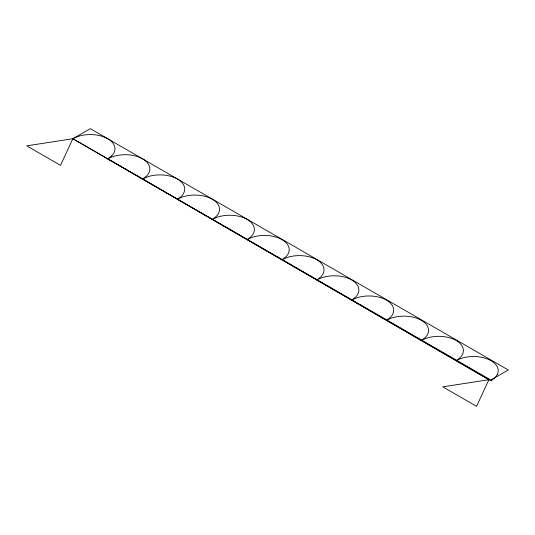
<?xml version="1.0" encoding="UTF-8"?>
<svg xmlns="http://www.w3.org/2000/svg" width="535" height="535" viewBox="0 0 535 535"><rect width="100%" height="100%" fill="white"/><g stroke="black" fill="none" stroke-linecap="round" stroke-linejoin="round"><path stroke-width="0.8" d="M488.91 379.71L476.545 406.339L442.779 386.845L488.91 379.71L72.874 138.719L26.75 145.854L60.515 165.348L72.874 138.719L90.295 128.661L508.25 369.966L490.836 380.024L72.874 138.719A24.67 14.244 0 0 1 105.348 137.522A24.67 14.244 0 0 1 111.641 155.952M107.709 158.895L111.641 155.952M497.369 374.453L494.895 377.891L490.969 380.833L107.769 158.862A24.67 14.244 0 0 1 140.244 157.664A24.67 14.244 0 0 1 146.53 176.095L142.604 179.044L147.72 176.784A24.677 14.244 0 0 1 177.5 179.078A24.677 14.244 0 0 1 181.372 196.278L177.439 199.221L182.555 196.96A24.677 14.244 0 0 1 212.335 199.254A24.677 14.244 0 0 1 216.207 216.454L212.275 219.403L217.397 217.143A24.677 14.244 0 0 1 247.17 219.437A24.677 14.244 0 0 1 251.042 236.637L247.116 239.58L252.232 237.319A24.677 14.244 0 0 1 282.005 239.613A24.677 14.244 0 0 1 285.877 256.813L281.952 259.763L287.068 257.502A24.677 14.244 0 0 1 316.847 259.796A24.677 14.244 0 0 1 320.719 276.99L316.787 279.939L321.903 277.678A24.677 14.244 0 0 1 351.682 279.972A24.677 14.244 0 0 1 355.554 297.172L351.622 300.122L356.738 297.861A24.677 14.244 0 0 1 386.517 300.155A24.677 14.244 0 0 1 390.389 317.349L386.457 320.298L391.573 318.037A24.677 14.244 0 0 1 421.353 320.331A24.677 14.244 0 0 1 425.225 337.531L421.292 340.474L426.415 338.22A24.677 14.244 0 0 1 456.188 340.507A24.677 14.244 0 0 1 460.06 357.708L456.134 360.657L461.25 358.396A24.677 14.244 0 0 1 488.602 359.46A24.677 14.244 0 0 1 497.369 374.453"/></g></svg>
